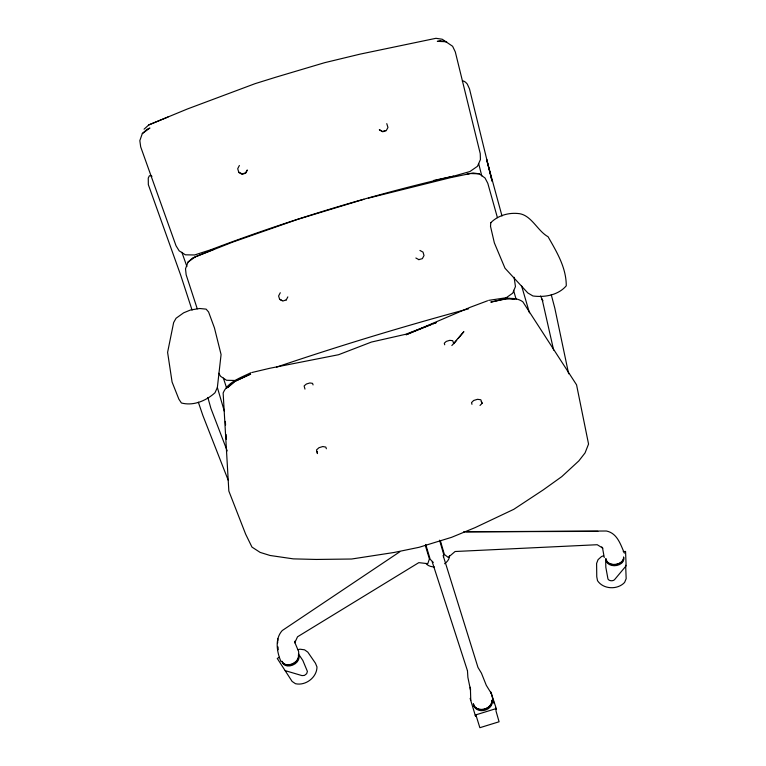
<?xml version="1.0" encoding="UTF-8"?>
<svg xmlns="http://www.w3.org/2000/svg" width="766" height="766" viewBox="0 0 766 766"><rect width="100%" height="100%" fill="white"/><g stroke="black" fill="none" stroke-linecap="round" stroke-linejoin="round"><path stroke-width="1.15" d="M494.127 703.561L490.834 692.004L496.272 708.56L496.157 709.871L495.478 707.937M217.362 387.481L221.077 354.553L214.442 327.905L208.572 311.954L206.111 309.138L199.706 308.497L190.475 310L183.629 312.825L176.056 318.254L173.643 322.553L167.601 352.35L172.082 382.033L178.88 399.191L181.408 402.983C193.358 406.181 206.121 400.781 214.987 392.767L217.362 387.481L224.323 411.16M443.447 557.217L443.859 554.967L439.569 540.193M287.834 296.892L286.187 300.023M142.313 133.562L149.925 128.046L147.149 129.215L142.313 133.562L139.833 140.628L140.685 146.861L176.017 245.752L179.167 250.846L185.382 254.81L194.612 254.973L210.794 249.764M363.907 199.284L297.591 219.382L232.51 242.171L192.754 257.903L188.053 262.058L185.506 268.809L186.148 274.764L197.255 308.794M239.375 165.485L237.709 168.712L238.858 172.551L242.142 174.275L245.637 173.212L247.313 170.004L245.618 172.857L242.123 173.911L238.848 172.197M280.289 292.736L278.594 295.992L279.657 299.382L282.807 301.048L286.235 299.879M456.689 340.286L453.817 343.733L452.687 340.659L449.738 340.353L446.262 341.406L444.29 343.216L444.711 344.796M458.125 338.553L463.87 331.64L451.854 345.552M480.014 405.444L482.13 403.309L480.818 399.766L477.486 399.306L473.656 400.484L471.53 402.61L471.971 404.304M144.075 129.167L148.815 124.906L187.45 108.963L255.107 83.647L275.913 77.174L324.602 62.697L360.154 54.118L435.969 38.3L442.231 39.238L452.601 46.266L455.31 51.916L480.244 153.612L480.426 159.587L477.448 166.318L469.893 171.555L453.721 176.151L433.604 180.47M235.038 381.411L227.531 387.634L234.463 381.468L250.712 374.028L236.081 380.922M188.053 262.058L195.416 256.792M505.397 298.328L512.713 293.177L515.451 286.57L514.101 277.273M399.766 551.807L282.233 630.552C274.515 639.035 276.947 652.201 280.988 661.604M279.322 657.276L277.263 658.463L292.105 681.424L295.456 683.693C305.538 686.068 317 677.393 316.971 666.937L315.458 663.241L307.836 652.163L304.562 649.817L300.004 649.195L297.945 649.673M250.721 372.793C240.83 377.667 227.665 381.956 223.145 393.006L228.843 491.054L245.656 534.189L251.966 547.087L260.143 552.401L270.044 555.474L293.34 558.874L316.272 559.448L351.623 559.017L394.002 552.487L419.059 547.307L451.528 537.349L475.131 527.611L513.804 509.313L543.228 489.905L561.756 476.644L578.828 460.912L585.052 452.926L588.556 444.06L576.559 384.838L522.814 301.766C513.412 295.121 500.916 300.08 490.815 302.091L506.508 298.778L514.637 299.104L505.589 297.84L488.67 300.368M148.815 124.906L168.051 116.997M431.076 324.66L406.095 334.761L470.276 307.262L487.588 300.77M433.25 323.779L436.505 322.467L405.76 334.263L371.433 342.057L338.543 354.725L269.91 368.245L251.851 372.525M195.32 256.773L213.8 249.371M603.522 555.781L601.54 556.537L598.074 559.63L596.599 563.412L596.762 576.75L597.509 580.666C603.235 589.466 617.616 590.012 624.596 582.447L626.167 578.675L625.65 565.279M211.196 249.592C290.094 219.727 370.983 195.234 453.175 176.266L453.721 176.151M276.488 367.125C339.865 345.667 403.941 326.239 468.543 308.813M496.272 708.56L475.255 715.042L475.542 716.229L470.123 698.391M418.81 259.607L422.334 258.669L424.019 255.538L423.033 252.129L419.931 250.444M462.367 81.292L463.449 80.957L465.565 82.211L467.279 84.049L469.491 88.866L492.098 181.188L486.544 159.213L502.008 215.993M383.345 131.206L385.087 130.68M368.417 198.126L450.341 177.693L473.015 172.972L479.2 173.825L485.031 178.009L487.798 183.304L497.421 217.668M466.982 174.15L469.75 173.614M623.208 551.606L625.563 551.434L626.128 565.825L614.753 579.422A3.686 2.528 1.7 0 1 611.191 580.743A3.686 2.528 1.7 0 1 607.965 578.972L605.829 567.29L605.657 558.912M466.264 531.776L606.433 531.01C617.262 533.222 620.517 544.377 624.386 553.167M463.65 531.805L597.853 531.374M235.526 380.482L226.544 380.281L220.579 376.307L218.808 373.253M470.2 173.518L479.2 173.825M285.191 670.643L302.005 675.602L304.447 675.42L306.678 673.687L307.396 671.399L302.829 660.426L298.462 653.963M151.974 176.314L150.442 175.519L149.341 175.854L148.259 178.076L148.336 184.654L180.824 275.559L192.065 310.077M279.705 299.238L281.802 300.349M415.861 258.008L418.954 259.693M382.473 131.474L379.323 129.722L382.694 131.771L386.179 130.718L387.96 127.482L386.773 123.642M602.852 548.15L597.212 544.722L455.1 551.51L448.187 557.399L444.347 554.431L440.393 540.786M433.288 562.445L430.157 559.209L425.724 544.473M491.657 694.006L486.295 685.321L481.441 673.17L477.974 667.425L443.112 555.436M601.76 546.924L602.641 548.513L604.259 557.533M481.249 401.47L482.13 403.309M540.576 296.011L542.807 300.818L542.108 299.171L553.636 350.1M228.22 480.225L202.827 415.383L198.346 402.198M227.196 450.915L210.899 408.374L207.835 397.458M181.877 252.263L186.894 266.52M326.373 448.761L325.818 447.095L322.802 446.54L318.953 447.717L316.502 449.939L317.45 453.596L317.067 451.605M304.964 389.09L304.121 385.92L306.371 384.025L309.847 382.962L312.547 383.354L313.064 384.905M529.44 312.815L521.598 285.881M223.394 378.117L226.707 388.305M432.225 561.871L467.49 670.844M475.801 714.621L479.861 727.7L499.078 721.773L495.918 710.704M425.312 545.382L429.41 558.979L427.773 563.661L418.801 562.646L297.534 636.785L294.757 642.798L294.92 641.18L295.054 643L298.606 651.454L298.769 654.432M551.261 294.738L554.814 308.152L568.64 373.808M513.574 290.304L516.15 299.439M478.664 163.56L481.776 175.921M467.471 670.662L467.882 677.345L470.535 690.176L470.372 687.265L470.774 700.45M225.376 421.396L225.568 424.977M226.094 434.523L226.363 439.291M277.723 647.26L277.819 649.932L277.761 646.494M277.665 640.778L277.627 638.49L277.675 642.875M449.498 555.589A12.754 8.838 -16.5 0 1 444.606 563.747M434.312 566.907A12.754 8.838 -16.5 0 1 426.088 563.652M623.629 557.514A8.838 6.272 -6.8 0 1 616.936 565.442A8.838 6.272 -6.8 0 1 606.423 561.239M623.639 557.303A8.847 6.272 -6.8 0 1 615.041 564.686A8.847 6.272 -6.8 0 1 606.059 558.606M623.591 557.054A8.847 6.272 -6.8 0 1 616.151 564.293A8.847 6.272 -6.8 0 1 606.193 559.984M491.954 700.258A9.546 7.603 -16.2 0 1 483.652 709.211A9.546 7.603 -16.2 0 1 473.302 703.935M492.021 700.507A9.546 7.603 -16.2 0 1 483.729 709.46A9.546 7.603 -16.2 0 1 473.369 704.184M492.308 701.503A9.537 7.603 -16.2 0 1 483.413 710.551A9.537 7.603 -16.2 0 1 473.532 704.184M298.817 655.773A8.866 6.31 -26.2 0 1 292.574 665.156A8.866 6.31 -26.2 0 1 282.415 662.389M298.424 654.834A8.876 6.31 -26.2 0 1 292.172 664.218A8.876 6.31 -26.2 0 1 282.003 661.451M298.51 655.409A8.876 6.31 -26.2 0 1 291.53 664.179A8.876 6.31 -26.2 0 1 281.907 661.211M490.805 222.705L490.508 226.343L494.348 242.87L504.995 268.205L527.822 292.966L532.925 295.963C544.636 297.562 558.27 295.188 566.265 285.814C566.304 267.602 556.777 252.024 548.063 236.723C537.196 230.844 531.154 214.097 517.615 213.475C507.954 212.622 497.718 215.725 490.805 222.705M440.278 40.799L437.338 41.354L446.674 41.747L440.278 40.799"/></g></svg>
